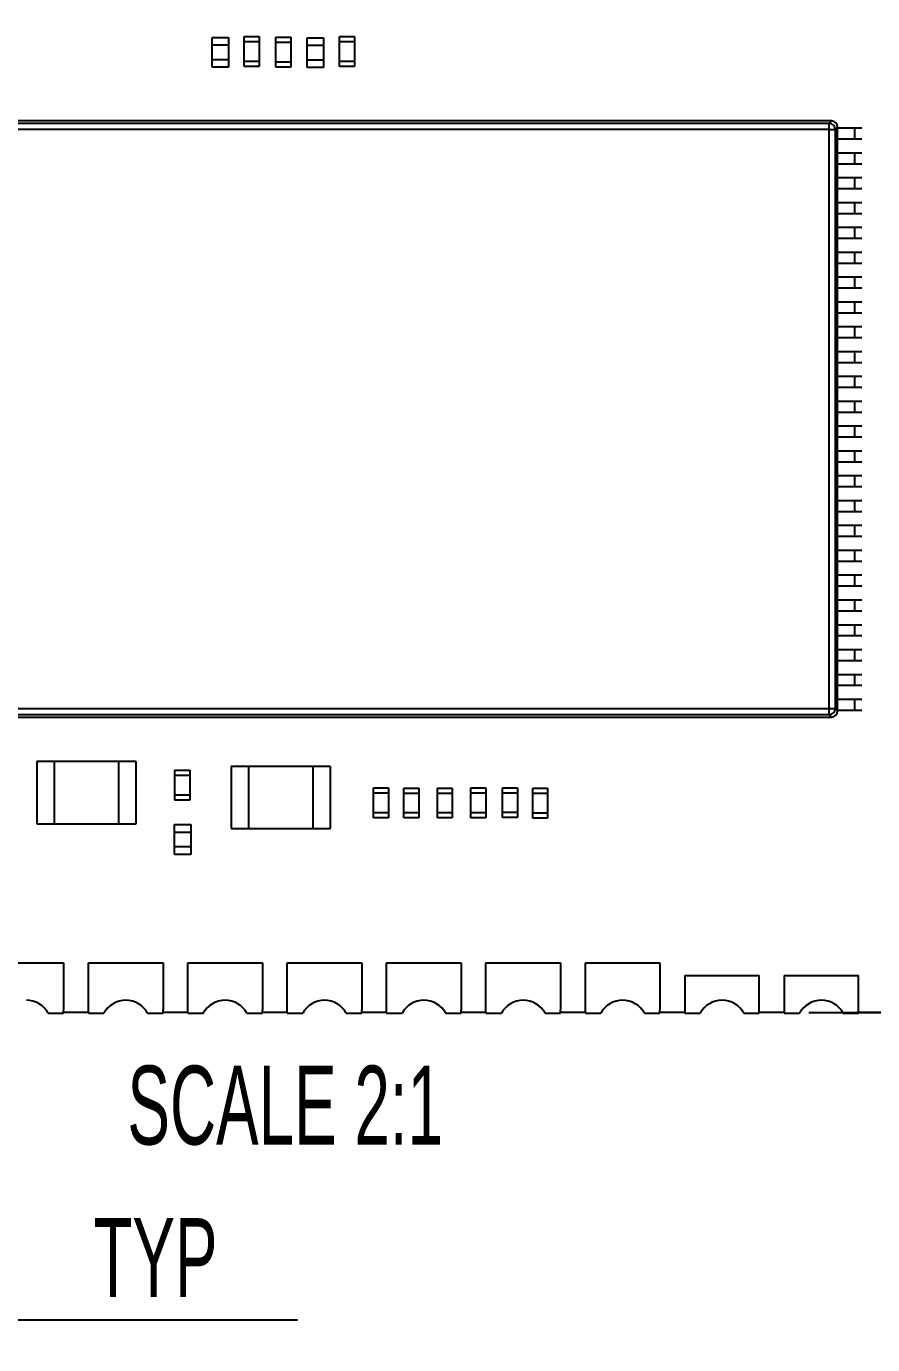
# Model space of a CAD drawing. Extents: x 13 to 282, y 8 to 200.
# Drawn here: x 34 to 68, y 53.4 to 106.4 of the extents above; entities that cross this region are included whole.
import ezdxf

# ---------------------------------------------------------------- set-up
doc = ezdxf.new("R2010")
doc.units = 0
doc.layers.get('0').update_dxf_attribs({"linetype": 'CONTINUOUS'})
doc.styles.add('SLDTEXTSTYLE0', font='TXT', dxfattribs={"width": 0.605})
doc.dimstyles.new('SLDDIMSTYLE0', dxfattribs={"dimtxt": 3.081982, "dimasz": 3.302, "dimexe": 0, "dimexo": 0.0625, "dimgap": 0.770496, "dimtad": 1, "dimdec": 1, "dimlfac": 0.5, "dimrnd": 1e-09, "dimzin": 12, "dimtxsty": 'SLDTEXTSTYLE0', "dimsah": 1, "dimcen": 0.09, "dimazin": 3, "dimtfac": 1, "dimtdec": 1, "dimtofl": 0, "dimtmove": 0, "dimatfit": 3, "dimtolj": 1, "dimtzin": 12})
doc.dimstyles.new('SLDDIMSTYLE1', dxfattribs={"dimtxt": 3.081982, "dimasz": 3.302, "dimexe": 0, "dimexo": 0.0625, "dimgap": 0.770496, "dimtad": 1, "dimdec": 1, "dimlfac": 0.5, "dimrnd": 1e-09, "dimtxsty": 'SLDTEXTSTYLE0', "dimsah": 1, "dimcen": 0.09, "dimazin": 3, "dimtfac": 1, "dimtdec": 1, "dimtmove": 0, "dimatfit": 3, "dimtolj": 1, "dimtzin": 12})
doc.dimstyles.new('SLDDIMSTYLE2', dxfattribs={"dimtxt": 3.081982, "dimasz": 3.302, "dimexe": 0, "dimexo": 0.0625, "dimgap": 0.770496, "dimtad": 1, "dimdec": 1, "dimlfac": 0.5, "dimrnd": 1e-09, "dimzin": 12, "dimtxsty": 'SLDTEXTSTYLE0', "dimsah": 1, "dimcen": 0.09, "dimazin": 3, "dimtfac": 1, "dimtdec": 1, "dimtmove": 0, "dimatfit": 3, "dimtolj": 1, "dimtzin": 12})

# ---------------------------------------------------------------- blocks, each defined once
blk = doc.blocks.new('_D_16')
at = {"color": 7, "linetype": 'CONTINUOUS'}
for p, q in [((64.741, 112.246), (88.679, 112.246)), ((87.679, 112.246), (87.679, 66.738)), ((80.914, 66.738), (88.679, 66.738))]:
    blk.add_line(p, q, dxfattribs=at)
for points in [[(87.679, 112.246), (87.171, 108.944), (88.187, 108.944)], [(87.679, 66.738), (88.187, 70.04), (87.171, 70.04)]]:
    blk.add_solid(points, dxfattribs=at)
at = {"color": 7, "linetype": 'CONTINUOUS', "insert": (83.586, 90.165), "char_height": 3.175, "attachment_point": 1, "rotation": 90, "style": 'SLDTEXTSTYLE0'}
blk.add_mtext('22.8', dxfattribs=at)
blk = doc.blocks.new('_D_18')
at = {"color": 7, "linetype": 'CONTINUOUS'}
for p, q in [((82.692, 68.238), (82.692, 74.588)), ((68.474, 68.238), (83.692, 68.238)), ((82.692, 66.738), (82.692, 68.238)), ((65.474, 66.738), (83.692, 66.738)), ((82.692, 66.738), (82.692, 58.469))]:
    blk.add_line(p, q, dxfattribs=at)
for points in [[(82.692, 68.238), (83.2, 71.54), (82.184, 71.54)], [(82.692, 66.738), (82.184, 63.436), (83.2, 63.436)]]:
    blk.add_solid(points, dxfattribs=at)
at = {"color": 7, "linetype": 'CONTINUOUS', "insert": (78.599, 58.469), "char_height": 3.175, "attachment_point": 1, "rotation": 90, "style": 'SLDTEXTSTYLE0'}
blk.add_mtext('0.8', dxfattribs=at)
blk = doc.blocks.new('_D_19')
at = {"color": 7, "linetype": 'CONTINUOUS'}
for p, q in [((24.474, 65.718), (24.474, 53.371)), ((27.474, 65.718), (27.474, 53.371)), ((24.474, 54.371), (18.124, 54.371)), ((24.474, 54.371), (27.474, 54.371)), ((27.474, 54.371), (44.889, 54.371))]:
    blk.add_line(p, q, dxfattribs=at)
for points in [[(24.474, 54.371), (21.172, 54.879), (21.172, 53.863)], [(27.474, 54.371), (30.776, 53.863), (30.776, 54.879)]]:
    blk.add_solid(points, dxfattribs=at)
at = {"color": 7, "linetype": 'CONTINUOUS', "char_height": 3.175, "attachment_point": 1, "style": 'SLDTEXTSTYLE0'}
for s, insert in [('1.5', (29.602, 58.464)), ('TYP', (36.672, 58.464))]:
    blk.add_mtext(s, dxfattribs=dict(at, insert=insert))

msp = doc.modelspace()

# ---------------------------------------------------------------- linework, layer by layer
at = {"color": 7, "linetype": 'CONTINUOUS'}
for p, q in [((41.451, 105.702), (41.451, 106.002)), ((41.451, 106.002), (42.111, 106.002)), ((41.451, 105.102), (41.451, 105.702)), ((41.451, 105.702), (42.111, 105.702)), ((42.111, 106.002), (42.111, 105.702)), ((42.111, 105.702), (42.111, 105.102)), ((42.745, 105.834), (42.745, 106.034)), ((42.745, 106.034), (43.345, 106.034)), ((42.745, 105.034), (42.745, 105.834)), ((42.745, 105.834), (43.345, 105.834)), ((43.345, 106.034), (43.345, 105.834)), ((43.345, 105.834), (43.345, 105.034)), ((44.021, 105.809), (44.021, 106.009)), ((44.021, 106.009), (44.621, 106.009)), ((44.021, 105.009), (44.021, 105.809)), ((44.021, 105.809), (44.621, 105.809)), ((44.621, 106.009), (44.621, 105.809)), ((44.621, 105.809), (44.621, 105.009)), ((45.27, 105.687), (45.27, 105.987)), ((45.27, 105.987), (45.93, 105.987)), ((45.27, 105.087), (45.27, 105.687)), ((45.27, 105.687), (45.93, 105.687)), ((45.93, 105.987), (45.93, 105.687)), ((45.93, 105.687), (45.93, 105.087)), ((46.579, 105.834), (46.579, 106.034)), ((46.579, 106.034), (47.179, 106.034)), ((46.579, 105.034), (46.579, 105.834)), ((46.579, 105.834), (47.179, 105.834)), ((47.179, 106.034), (47.179, 105.834)), ((47.179, 105.834), (47.179, 105.034)), ((42.111, 105.102), (41.451, 105.102)), ((41.451, 104.802), (41.451, 105.102)), ((42.111, 105.102), (42.111, 104.802)), ((45.93, 105.087), (45.27, 105.087)), ((45.27, 104.787), (45.27, 105.087)), ((45.93, 105.087), (45.93, 104.787)), ((42.111, 104.802), (41.451, 104.802)), ((43.345, 105.034), (42.745, 105.034)), ((42.745, 104.834), (42.745, 105.034)), ((43.345, 104.834), (42.745, 104.834)), ((43.345, 105.034), (43.345, 104.834)), ((44.621, 105.009), (44.021, 105.009)), ((44.021, 104.809), (44.021, 105.009)), ((44.621, 104.809), (44.021, 104.809)), ((44.621, 105.009), (44.621, 104.809)), ((45.93, 104.787), (45.27, 104.787)), ((47.179, 105.034), (46.579, 105.034)), ((46.579, 104.834), (46.579, 105.034)), ((47.179, 104.834), (46.579, 104.834)), ((47.179, 105.034), (47.179, 104.834)), ((66.378, 102.637), (30.075, 102.637)), ((30.17, 102.542), (66.282, 102.542)), ((66.282, 102.542), (66.378, 102.637)), ((66.282, 102.294), (66.282, 102.542)), ((66.282, 102.294), (30.17, 102.294)), ((66.282, 78.981), (66.282, 102.294)), ((66.282, 102.294), (66.531, 102.294)), ((66.626, 102.389), (66.531, 102.294)), ((66.531, 102.294), (66.531, 78.981)), ((66.626, 102.357), (66.609, 102.357)), ((66.609, 102.357), (66.609, 101.917)), ((66.609, 102.357), (66.609, 101.917)), ((66.609, 101.917), (66.626, 101.917)), ((66.626, 102.357), (66.626, 102.389)), ((66.626, 101.357), (66.626, 101.917)), ((67.307, 102.357), (67.307, 101.917)), ((67.307, 102.357), (67.6, 102.357)), ((67.307, 101.917), (67.6, 101.917)), ((66.626, 101.357), (66.609, 101.357)), ((66.609, 101.357), (66.609, 100.917)), ((66.609, 101.357), (66.609, 100.917)), ((66.609, 100.917), (66.626, 100.917)), ((66.626, 100.357), (66.626, 100.917)), ((67.307, 101.357), (67.307, 100.917)), ((67.307, 101.357), (67.6, 101.357)), ((67.307, 100.917), (67.6, 100.917)), ((66.626, 100.357), (66.609, 100.357)), ((66.609, 100.357), (66.609, 99.917)), ((66.609, 100.357), (66.609, 99.917)), ((67.307, 100.357), (67.307, 99.917)), ((67.307, 100.357), (67.6, 100.357)), ((66.609, 99.917), (66.626, 99.917)), ((66.626, 99.357), (66.626, 99.917)), ((67.307, 99.917), (67.6, 99.917)), ((66.626, 99.357), (66.609, 99.357)), ((66.609, 99.357), (66.609, 98.917)), ((66.609, 99.357), (66.609, 98.917)), ((67.307, 99.357), (67.307, 98.917)), ((67.307, 99.357), (67.6, 99.357)), ((66.609, 98.917), (66.626, 98.917)), ((66.626, 98.357), (66.626, 98.917)), ((67.307, 98.917), (67.6, 98.917)), ((66.626, 98.357), (66.609, 98.357)), ((66.609, 98.357), (66.609, 97.917)), ((66.609, 98.357), (66.609, 97.917)), ((67.307, 98.357), (67.307, 97.917)), ((67.307, 98.357), (67.6, 98.357)), ((66.609, 97.917), (66.626, 97.917)), ((66.626, 97.357), (66.626, 97.917)), ((67.307, 97.917), (67.6, 97.917)), ((66.626, 97.357), (66.609, 97.357)), ((66.609, 97.357), (66.609, 96.917)), ((66.609, 97.357), (66.609, 96.917)), ((67.307, 97.357), (67.307, 96.917)), ((67.307, 97.357), (67.6, 97.357)), ((66.609, 96.917), (66.626, 96.917)), ((66.626, 96.357), (66.626, 96.917)), ((67.307, 96.917), (67.6, 96.917)), ((66.626, 96.357), (66.609, 96.357)), ((66.609, 96.357), (66.609, 95.917)), ((66.609, 96.357), (66.609, 95.917)), ((67.307, 96.357), (67.307, 95.917)), ((67.307, 96.357), (67.6, 96.357)), ((66.609, 95.917), (66.626, 95.917)), ((66.626, 95.357), (66.626, 95.917)), ((67.307, 95.917), (67.6, 95.917)), ((66.626, 95.357), (66.609, 95.357)), ((66.609, 95.357), (66.609, 94.917)), ((66.609, 95.357), (66.609, 94.917)), ((67.307, 95.357), (67.307, 94.917)), ((67.307, 95.357), (67.6, 95.357)), ((66.609, 94.917), (66.626, 94.917)), ((66.626, 94.357), (66.626, 94.917)), ((67.307, 94.917), (67.6, 94.917)), ((66.626, 94.357), (66.609, 94.357)), ((66.609, 94.357), (66.609, 93.917)), ((66.609, 94.357), (66.609, 93.917)), ((67.307, 94.357), (67.307, 93.917)), ((67.307, 94.357), (67.6, 94.357)), ((66.609, 93.917), (66.626, 93.917)), ((66.626, 93.357), (66.626, 93.917)), ((67.307, 93.917), (67.6, 93.917)), ((66.626, 93.357), (66.609, 93.357)), ((66.609, 93.357), (66.609, 92.917)), ((66.609, 93.357), (66.609, 92.917)), ((66.609, 92.917), (66.626, 92.917)), ((66.626, 92.357), (66.626, 92.917)), ((67.307, 93.357), (67.307, 92.917)), ((67.307, 93.357), (67.6, 93.357)), ((67.307, 92.917), (67.6, 92.917)), ((66.626, 92.357), (66.609, 92.357)), ((66.609, 92.357), (66.609, 91.917)), ((66.609, 92.357), (66.609, 91.917)), ((67.307, 92.357), (67.307, 91.917)), ((67.307, 92.357), (67.6, 92.357)), ((66.609, 91.917), (66.626, 91.917)), ((66.626, 91.357), (66.626, 91.917)), ((67.307, 91.917), (67.6, 91.917)), ((66.626, 91.357), (66.609, 91.357)), ((66.609, 91.357), (66.609, 90.917)), ((67.307, 91.357), (67.307, 90.917)), ((67.307, 91.357), (67.6, 91.357)), ((66.609, 90.917), (66.626, 90.917)), ((66.626, 90.357), (66.626, 90.917)), ((67.307, 90.917), (67.6, 90.917)), ((66.626, 90.357), (66.609, 90.357)), ((66.609, 90.357), (66.609, 89.917)), ((67.307, 90.357), (67.307, 89.917)), ((67.307, 90.357), (67.6, 90.357)), ((66.609, 89.917), (66.626, 89.917)), ((66.626, 89.357), (66.626, 89.917)), ((67.307, 89.917), (67.6, 89.917)), ((66.626, 89.357), (66.609, 89.357)), ((66.609, 89.357), (66.609, 88.917)), ((67.307, 89.357), (67.307, 88.917)), ((67.307, 89.357), (67.6, 89.357)), ((66.609, 88.917), (66.626, 88.917)), ((66.626, 88.357), (66.626, 88.917)), ((67.307, 88.917), (67.6, 88.917)), ((66.626, 88.357), (66.609, 88.357)), ((66.609, 88.357), (66.609, 87.917)), ((67.307, 88.357), (67.307, 87.917)), ((67.307, 88.357), (67.6, 88.357)), ((66.609, 87.917), (66.626, 87.917)), ((66.626, 87.357), (66.626, 87.917)), ((67.307, 87.917), (67.6, 87.917)), ((66.626, 87.357), (66.609, 87.357)), ((66.609, 87.357), (66.609, 86.917)), ((67.307, 87.357), (67.307, 86.917)), ((67.307, 87.357), (67.6, 87.357)), ((66.609, 86.917), (66.626, 86.917)), ((66.626, 86.357), (66.626, 86.917)), ((67.307, 86.917), (67.6, 86.917)), ((66.626, 86.357), (66.609, 86.357)), ((66.609, 86.357), (66.609, 85.917)), ((67.307, 86.357), (67.307, 85.917)), ((67.307, 86.357), (67.6, 86.357)), ((66.609, 85.917), (66.626, 85.917)), ((66.626, 85.357), (66.626, 85.917)), ((67.307, 85.917), (67.6, 85.917)), ((66.626, 85.357), (66.609, 85.357)), ((66.609, 85.357), (66.609, 84.917)), ((67.307, 85.357), (67.307, 84.917)), ((67.307, 85.357), (67.6, 85.357)), ((66.609, 84.917), (66.626, 84.917)), ((66.626, 84.357), (66.626, 84.917)), ((67.307, 84.917), (67.6, 84.917)), ((66.626, 84.357), (66.609, 84.357)), ((66.609, 84.357), (66.609, 83.917)), ((66.609, 83.917), (66.626, 83.917)), ((66.626, 83.357), (66.626, 83.917)), ((67.307, 84.357), (67.307, 83.917)), ((67.307, 84.357), (67.6, 84.357)), ((67.307, 83.917), (67.6, 83.917)), ((66.626, 83.357), (66.609, 83.357)), ((66.609, 83.357), (66.609, 82.917)), ((67.307, 83.357), (67.307, 82.917)), ((67.307, 83.357), (67.6, 83.357)), ((66.609, 82.917), (66.626, 82.917)), ((66.626, 82.357), (66.626, 82.917)), ((67.307, 82.917), (67.6, 82.917)), ((66.626, 82.357), (66.609, 82.357)), ((66.609, 82.357), (66.609, 81.917)), ((67.307, 82.357), (67.307, 81.917)), ((67.307, 82.357), (67.6, 82.357)), ((66.609, 81.917), (66.626, 81.917)), ((66.626, 81.357), (66.626, 81.917)), ((67.307, 81.917), (67.6, 81.917)), ((66.626, 81.357), (66.609, 81.357)), ((66.609, 81.357), (66.609, 80.917)), ((67.307, 81.357), (67.307, 80.917)), ((67.307, 81.357), (67.6, 81.357)), ((66.609, 80.917), (66.626, 80.917)), ((66.626, 80.357), (66.626, 80.917)), ((67.307, 80.917), (67.6, 80.917)), ((66.626, 80.357), (66.609, 80.357)), ((66.609, 80.357), (66.609, 79.917)), ((67.307, 80.357), (67.307, 79.917)), ((67.307, 80.357), (67.6, 80.357)), ((66.609, 79.917), (66.626, 79.917)), ((66.626, 79.357), (66.626, 79.917)), ((67.307, 79.917), (67.6, 79.917)), ((66.626, 79.357), (66.609, 79.357)), ((66.609, 79.357), (66.609, 78.917)), ((67.307, 79.357), (67.307, 78.917)), ((67.307, 79.357), (67.6, 79.357)), ((30.075, 78.637), (66.378, 78.637)), ((30.17, 78.981), (66.282, 78.981)), ((66.282, 78.733), (30.17, 78.733)), ((66.282, 78.733), (66.282, 78.981)), ((66.282, 78.981), (66.531, 78.981)), ((66.378, 78.637), (66.282, 78.733)), ((66.531, 78.981), (66.626, 78.886)), ((66.609, 78.917), (66.626, 78.917)), ((66.626, 78.886), (66.626, 78.917)), ((67.307, 78.917), (67.6, 78.917)), ((35.089, 76.843), (34.389, 76.843)), ((34.389, 76.843), (34.389, 74.343)), ((37.689, 76.843), (35.089, 76.843)), ((35.089, 76.843), (35.089, 74.343)), ((37.689, 74.343), (37.689, 76.843)), ((38.389, 76.843), (37.689, 76.843)), ((38.389, 74.343), (38.389, 76.843)), ((39.956, 76.494), (40.556, 76.494)), ((39.956, 76.294), (39.956, 76.494)), ((40.556, 76.494), (40.556, 76.294)), ((42.215, 76.645), (42.215, 74.145)), ((42.915, 76.645), (42.215, 76.645)), ((42.915, 76.645), (42.915, 74.145)), ((45.515, 76.645), (42.915, 76.645)), ((45.515, 74.145), (45.515, 76.645)), ((46.215, 76.645), (45.515, 76.645)), ((46.215, 74.145), (46.215, 76.645)), ((39.956, 75.494), (39.956, 76.294)), ((39.956, 76.294), (40.556, 76.294)), ((40.556, 76.294), (40.556, 75.494)), ((40.556, 75.494), (39.956, 75.494)), ((39.956, 75.294), (39.956, 75.494)), ((40.556, 75.494), (40.556, 75.294)), ((47.949, 75.582), (47.949, 75.782)), ((47.949, 75.782), (48.549, 75.782)), ((47.949, 74.782), (47.949, 75.582)), ((47.949, 75.582), (48.549, 75.582)), ((48.549, 75.782), (48.549, 75.582)), ((48.549, 75.582), (48.549, 74.782)), ((49.173, 75.577), (49.173, 75.777)), ((49.173, 75.777), (49.773, 75.777)), ((49.173, 74.777), (49.173, 75.577)), ((49.173, 75.577), (49.773, 75.577)), ((49.773, 75.777), (49.773, 75.577)), ((49.773, 75.577), (49.773, 74.777)), ((50.519, 75.577), (50.519, 75.777)), ((50.519, 75.777), (51.119, 75.777)), ((50.519, 74.777), (50.519, 75.577)), ((50.519, 75.577), (51.119, 75.577)), ((51.119, 75.777), (51.119, 75.577)), ((51.119, 75.577), (51.119, 74.777)), ((51.868, 75.587), (51.868, 75.787)), ((51.868, 75.787), (52.468, 75.787)), ((51.868, 75.587), (52.468, 75.587)), ((51.868, 74.787), (51.868, 75.587)), ((52.468, 75.787), (52.468, 75.587)), ((52.468, 75.587), (52.468, 74.787)), ((53.137, 75.592), (53.137, 75.792)), ((53.137, 75.792), (53.737, 75.792)), ((53.137, 75.592), (53.737, 75.592)), ((53.137, 74.792), (53.137, 75.592)), ((53.737, 75.792), (53.737, 75.592)), ((53.737, 75.592), (53.737, 74.792)), ((54.356, 75.773), (54.956, 75.773)), ((54.356, 75.573), (54.356, 75.773)), ((54.356, 74.773), (54.356, 75.573)), ((54.356, 75.573), (54.956, 75.573)), ((54.956, 75.773), (54.956, 75.573)), ((54.956, 75.573), (54.956, 74.773)), ((40.556, 75.294), (39.956, 75.294)), ((34.389, 74.343), (35.089, 74.343)), ((35.089, 74.343), (37.689, 74.343)), ((37.689, 74.343), (38.389, 74.343)), ((39.93, 74.009), (39.93, 74.309)), ((39.93, 74.309), (40.59, 74.309)), ((40.59, 74.309), (40.59, 74.009)), ((48.549, 74.782), (47.949, 74.782)), ((47.949, 74.582), (47.949, 74.782)), ((48.549, 74.582), (47.949, 74.582)), ((48.549, 74.782), (48.549, 74.582)), ((49.773, 74.777), (49.173, 74.777)), ((49.173, 74.577), (49.173, 74.777)), ((49.773, 74.577), (49.173, 74.577)), ((49.773, 74.777), (49.773, 74.577)), ((51.119, 74.777), (50.519, 74.777)), ((50.519, 74.577), (50.519, 74.777)), ((51.119, 74.577), (50.519, 74.577)), ((51.119, 74.777), (51.119, 74.577)), ((52.468, 74.787), (51.868, 74.787)), ((51.868, 74.587), (51.868, 74.787)), ((52.468, 74.587), (51.868, 74.587)), ((52.468, 74.787), (52.468, 74.587)), ((53.737, 74.792), (53.137, 74.792)), ((53.137, 74.592), (53.137, 74.792)), ((53.737, 74.592), (53.137, 74.592)), ((53.737, 74.792), (53.737, 74.592)), ((54.956, 74.773), (54.356, 74.773)), ((54.356, 74.573), (54.356, 74.773)), ((54.956, 74.573), (54.356, 74.573)), ((54.956, 74.773), (54.956, 74.573)), ((39.93, 73.409), (39.93, 74.009)), ((39.93, 74.009), (40.59, 74.009)), ((40.59, 74.009), (40.59, 73.409)), ((42.215, 74.145), (42.915, 74.145)), ((42.915, 74.145), (45.515, 74.145)), ((45.515, 74.145), (46.215, 74.145)), ((40.59, 73.409), (39.93, 73.409)), ((39.93, 73.109), (39.93, 73.409)), ((40.59, 73.409), (40.59, 73.109)), ((40.59, 73.109), (39.93, 73.109)), ((32.474, 68.738), (35.474, 68.738)), ((35.474, 68.738), (35.474, 66.844)), ((36.474, 68.738), (39.474, 68.738)), ((36.474, 66.718), (36.474, 68.738)), ((39.474, 68.738), (39.474, 66.845)), ((40.474, 66.718), (40.474, 68.738)), ((40.474, 68.738), (43.474, 68.738)), ((43.474, 68.738), (43.474, 66.846)), ((44.474, 66.718), (44.474, 68.738)), ((44.474, 68.738), (47.474, 68.738)), ((47.474, 68.738), (47.474, 66.847)), ((48.474, 68.738), (51.474, 68.738)), ((48.474, 66.718), (48.474, 68.738)), ((51.474, 68.738), (51.474, 66.848)), ((52.474, 68.738), (55.474, 68.738)), ((52.474, 66.718), (52.474, 68.738)), ((55.474, 68.738), (55.474, 66.849)), ((56.474, 68.738), (59.474, 68.738)), ((56.474, 66.718), (56.474, 68.738)), ((59.474, 68.738), (59.474, 66.85)), ((60.474, 68.238), (60.474, 66.718)), ((60.474, 68.238), (63.474, 68.238)), ((63.474, 66.718), (63.474, 68.238)), ((64.474, 68.238), (64.474, 66.718)), ((64.474, 68.238), (67.474, 68.238)), ((67.474, 66.718), (67.474, 68.238)), ((34.851, 66.718), (35.474, 66.718)), ((35.474, 66.718), (35.474, 66.838)), ((36.474, 66.738), (35.474, 66.738)), ((36.474, 66.718), (37.097, 66.718)), ((38.851, 66.718), (39.474, 66.718)), ((39.474, 66.718), (39.474, 66.838)), ((40.474, 66.738), (39.474, 66.738)), ((40.474, 66.718), (41.097, 66.718)), ((42.851, 66.718), (43.474, 66.718)), ((43.474, 66.718), (43.474, 66.838)), ((44.474, 66.738), (43.474, 66.738)), ((44.474, 66.718), (45.097, 66.718)), ((46.851, 66.718), (47.474, 66.718)), ((47.474, 66.718), (47.474, 66.838)), ((48.474, 66.738), (47.474, 66.738)), ((48.474, 66.718), (49.097, 66.718)), ((50.851, 66.718), (51.474, 66.718)), ((51.474, 66.718), (51.474, 66.838)), ((52.474, 66.738), (51.474, 66.738)), ((52.474, 66.718), (53.097, 66.718)), ((54.851, 66.718), (55.474, 66.718)), ((55.474, 66.718), (55.474, 66.838)), ((56.474, 66.738), (55.474, 66.738)), ((56.474, 66.718), (57.097, 66.718)), ((58.851, 66.718), (59.474, 66.718)), ((59.474, 66.718), (59.474, 66.838)), ((60.474, 66.738), (59.474, 66.738)), ((60.474, 66.718), (61.097, 66.718)), ((62.851, 66.718), (63.474, 66.718)), ((64.474, 66.738), (63.474, 66.738)), ((64.474, 66.718), (65.097, 66.718)), ((66.851, 66.718), (67.474, 66.718)), ((68.474, 66.738), (67.474, 66.738))]:
    msp.add_line(p, q, dxfattribs=at)
for centre, radius, start, end in [((66.278, 102.289), 0.253, 0.9908, 89.0099), ((66.278, 78.986), 0.253, 270.9907, 359.0093), ((33.974, 66.238), 1, 28.6854, 89.9992), ((37.974, 66.238), 1, 90.0011, 151.3146), ((37.974, 66.238), 1, 28.6854, 89.9988), ((41.974, 66.238), 1, 90.0015, 151.3146), ((41.974, 66.238), 1, 28.6854, 89.9986), ((45.974, 66.238), 1, 90.0019, 151.3146), ((45.974, 66.238), 1, 28.6854, 89.9981), ((49.974, 66.238), 1, 90.0023, 151.3146), ((49.974, 66.238), 1, 28.6854, 89.9977), ((53.974, 66.238), 1, 90.0026, 151.3146), ((53.974, 66.238), 1, 28.6854, 89.9974), ((57.974, 66.238), 1, 90.003, 151.3146), ((57.974, 66.238), 1, 28.6854, 89.9969), ((61.974, 66.238), 1, 28.6854, 151.3146), ((65.974, 66.238), 1, 28.6854, 151.3146), ((34.874, 66.838), 0.6, 0, 0.5377), ((38.874, 66.838), 0.6, 0, 0.6585), ((42.874, 66.838), 0.6, 0, 0.7604), ((46.874, 66.838), 0.6, 0, 0.8502), ((50.874, 66.838), 0.6, 0, 0.9313), ((54.874, 66.838), 0.6, 0, 1.0059), ((58.874, 66.838), 0.6, 0, 1.0754)]:
    msp.add_arc(centre, radius, start, end, dxfattribs=at)
for centre, major_axis in [((66.374, 102.386), (0.179, 0.179)), ((66.374, 78.889), (0.179, -0.179))]:
    msp.add_ellipse(centre, major_axis=major_axis, ratio=0.985257, start_param=5.505213, end_param=7.061157, dxfattribs=at)
for points in [[(66.609, 102.357), (66.691, 102.357), (66.854, 102.357), (67.035, 102.357), (67.138, 102.357), (67.185, 102.357), (67.228, 102.357), (67.285, 102.357), (67.307, 102.357)], [(66.609, 101.917), (66.691, 101.917), (66.854, 101.917), (67.035, 101.917), (67.138, 101.917), (67.185, 101.917), (67.228, 101.917), (67.285, 101.917), (67.307, 101.917)], [(66.609, 101.357), (66.691, 101.357), (66.854, 101.357), (67.035, 101.357), (67.138, 101.357), (67.185, 101.357), (67.228, 101.357), (67.285, 101.357), (67.307, 101.357)], [(66.609, 100.917), (66.691, 100.917), (66.854, 100.917), (67.035, 100.917), (67.138, 100.917), (67.185, 100.917), (67.228, 100.917), (67.285, 100.917), (67.307, 100.917)], [(66.609, 100.357), (66.691, 100.357), (66.854, 100.357), (67.035, 100.357), (67.138, 100.357), (67.185, 100.357), (67.228, 100.357), (67.285, 100.357), (67.307, 100.357)], [(66.609, 99.917), (66.691, 99.917), (66.854, 99.917), (67.035, 99.917), (67.138, 99.917), (67.185, 99.917), (67.228, 99.917), (67.285, 99.917), (67.307, 99.917)], [(66.609, 99.357), (66.691, 99.357), (66.854, 99.357), (67.035, 99.357), (67.138, 99.357), (67.185, 99.357), (67.228, 99.357), (67.285, 99.357), (67.307, 99.357)], [(66.609, 98.917), (66.691, 98.917), (66.854, 98.917), (67.035, 98.917), (67.138, 98.917), (67.185, 98.917), (67.228, 98.917), (67.285, 98.917), (67.307, 98.917)], [(66.609, 98.357), (66.691, 98.357), (66.854, 98.357), (67.035, 98.357), (67.138, 98.357), (67.185, 98.357), (67.228, 98.357), (67.285, 98.357), (67.307, 98.357)], [(66.609, 97.917), (66.691, 97.917), (66.854, 97.917), (67.035, 97.917), (67.138, 97.917), (67.185, 97.917), (67.228, 97.917), (67.285, 97.917), (67.307, 97.917)], [(66.609, 97.357), (66.691, 97.357), (66.854, 97.357), (67.035, 97.357), (67.138, 97.357), (67.185, 97.357), (67.228, 97.357), (67.285, 97.357), (67.307, 97.357)], [(66.609, 96.917), (66.691, 96.917), (66.854, 96.917), (67.035, 96.917), (67.138, 96.917), (67.185, 96.917), (67.228, 96.917), (67.285, 96.917), (67.307, 96.917)], [(66.609, 96.357), (66.691, 96.357), (66.854, 96.357), (67.035, 96.357), (67.138, 96.357), (67.185, 96.357), (67.228, 96.357), (67.285, 96.357), (67.307, 96.357)], [(66.609, 95.917), (66.691, 95.917), (66.854, 95.917), (67.035, 95.917), (67.138, 95.917), (67.185, 95.917), (67.228, 95.917), (67.285, 95.917), (67.307, 95.917)], [(66.609, 95.357), (66.691, 95.357), (66.854, 95.357), (67.035, 95.357), (67.138, 95.357), (67.185, 95.357), (67.228, 95.357), (67.285, 95.357), (67.307, 95.357)], [(66.609, 94.917), (66.691, 94.917), (66.854, 94.917), (67.035, 94.917), (67.138, 94.917), (67.185, 94.917), (67.228, 94.917), (67.285, 94.917), (67.307, 94.917)], [(66.609, 94.357), (66.691, 94.357), (66.854, 94.357), (67.035, 94.357), (67.138, 94.357), (67.185, 94.357), (67.228, 94.357), (67.285, 94.357), (67.307, 94.357)], [(66.609, 93.917), (66.691, 93.917), (66.854, 93.917), (67.035, 93.917), (67.138, 93.917), (67.185, 93.917), (67.228, 93.917), (67.285, 93.917), (67.307, 93.917)], [(66.609, 93.357), (66.691, 93.357), (66.854, 93.357), (67.035, 93.357), (67.138, 93.357), (67.185, 93.357), (67.228, 93.357), (67.285, 93.357), (67.307, 93.357)], [(66.609, 92.917), (66.691, 92.917), (66.854, 92.917), (67.035, 92.917), (67.138, 92.917), (67.185, 92.917), (67.228, 92.917), (67.285, 92.917), (67.307, 92.917)], [(66.609, 92.357), (66.691, 92.357), (66.854, 92.357), (67.035, 92.357), (67.138, 92.357), (67.185, 92.357), (67.228, 92.357), (67.285, 92.357), (67.307, 92.357)], [(66.609, 91.917), (66.691, 91.917), (66.854, 91.917), (67.035, 91.917), (67.138, 91.917), (67.185, 91.917), (67.228, 91.917), (67.285, 91.917), (67.307, 91.917)], [(66.609, 91.357), (66.691, 91.357), (66.854, 91.357), (67.035, 91.357), (67.138, 91.357), (67.185, 91.357), (67.228, 91.357), (67.285, 91.357), (67.307, 91.357)], [(66.609, 90.917), (66.691, 90.917), (66.854, 90.917), (67.035, 90.917), (67.138, 90.917), (67.185, 90.917), (67.228, 90.917), (67.285, 90.917), (67.307, 90.917)], [(66.609, 90.357), (66.691, 90.357), (66.854, 90.357), (67.035, 90.357), (67.138, 90.357), (67.185, 90.357), (67.228, 90.357), (67.285, 90.357), (67.307, 90.357)], [(66.609, 89.917), (66.691, 89.917), (66.854, 89.917), (67.035, 89.917), (67.138, 89.917), (67.185, 89.917), (67.228, 89.917), (67.285, 89.917), (67.307, 89.917)], [(66.609, 89.357), (66.691, 89.357), (66.854, 89.357), (67.035, 89.357), (67.138, 89.357), (67.185, 89.357), (67.228, 89.357), (67.285, 89.357), (67.307, 89.357)], [(66.609, 88.917), (66.691, 88.917), (66.854, 88.917), (67.035, 88.917), (67.138, 88.917), (67.185, 88.917), (67.228, 88.917), (67.285, 88.917), (67.307, 88.917)], [(66.609, 88.357), (66.691, 88.357), (66.854, 88.357), (67.035, 88.357), (67.138, 88.357), (67.185, 88.357), (67.228, 88.357), (67.285, 88.357), (67.307, 88.357)], [(66.609, 87.917), (66.691, 87.917), (66.854, 87.917), (67.035, 87.917), (67.138, 87.917), (67.185, 87.917), (67.228, 87.917), (67.285, 87.917), (67.307, 87.917)], [(66.609, 87.357), (66.691, 87.357), (66.854, 87.357), (67.035, 87.357), (67.138, 87.357), (67.185, 87.357), (67.228, 87.357), (67.285, 87.357), (67.307, 87.357)], [(66.609, 86.917), (66.691, 86.917), (66.854, 86.917), (67.035, 86.917), (67.138, 86.917), (67.185, 86.917), (67.228, 86.917), (67.285, 86.917), (67.307, 86.917)], [(66.609, 86.357), (66.691, 86.357), (66.854, 86.357), (67.035, 86.357), (67.138, 86.357), (67.185, 86.357), (67.228, 86.357), (67.285, 86.357), (67.307, 86.357)], [(66.609, 85.917), (66.691, 85.917), (66.854, 85.917), (67.035, 85.917), (67.138, 85.917), (67.185, 85.917), (67.228, 85.917), (67.285, 85.917), (67.307, 85.917)], [(66.609, 85.357), (66.691, 85.357), (66.854, 85.357), (67.035, 85.357), (67.138, 85.357), (67.185, 85.357), (67.228, 85.357), (67.285, 85.357), (67.307, 85.357)], [(66.609, 84.917), (66.691, 84.917), (66.854, 84.917), (67.035, 84.917), (67.138, 84.917), (67.185, 84.917), (67.228, 84.917), (67.285, 84.917), (67.307, 84.917)], [(66.609, 84.357), (66.691, 84.357), (66.854, 84.357), (67.035, 84.357), (67.138, 84.357), (67.185, 84.357), (67.228, 84.357), (67.285, 84.357), (67.307, 84.357)], [(66.609, 83.917), (66.691, 83.917), (66.854, 83.917), (67.035, 83.917), (67.138, 83.917), (67.185, 83.917), (67.228, 83.917), (67.285, 83.917), (67.307, 83.917)], [(66.609, 83.357), (66.691, 83.357), (66.854, 83.357), (67.035, 83.357), (67.138, 83.357), (67.185, 83.357), (67.228, 83.357), (67.285, 83.357), (67.307, 83.357)], [(66.609, 82.917), (66.691, 82.917), (66.854, 82.917), (67.035, 82.917), (67.138, 82.917), (67.185, 82.917), (67.228, 82.917), (67.285, 82.917), (67.307, 82.917)], [(66.609, 82.357), (66.691, 82.357), (66.854, 82.357), (67.035, 82.357), (67.138, 82.357), (67.185, 82.357), (67.228, 82.357), (67.285, 82.357), (67.307, 82.357)], [(66.609, 81.917), (66.691, 81.917), (66.854, 81.917), (67.035, 81.917), (67.138, 81.917), (67.185, 81.917), (67.228, 81.917), (67.285, 81.917), (67.307, 81.917)], [(66.609, 81.357), (66.691, 81.357), (66.854, 81.357), (67.035, 81.357), (67.138, 81.357), (67.185, 81.357), (67.228, 81.357), (67.285, 81.357), (67.307, 81.357)], [(66.609, 80.917), (66.691, 80.917), (66.854, 80.917), (67.035, 80.917), (67.138, 80.917), (67.185, 80.917), (67.228, 80.917), (67.285, 80.917), (67.307, 80.917)], [(66.609, 80.357), (66.691, 80.357), (66.854, 80.357), (67.035, 80.357), (67.138, 80.357), (67.185, 80.357), (67.228, 80.357), (67.285, 80.357), (67.307, 80.357)], [(66.609, 79.917), (66.691, 79.917), (66.854, 79.917), (67.035, 79.917), (67.138, 79.917), (67.185, 79.917), (67.228, 79.917), (67.285, 79.917), (67.307, 79.917)], [(66.609, 79.357), (66.691, 79.357), (66.854, 79.357), (67.035, 79.357), (67.138, 79.357), (67.185, 79.357), (67.228, 79.357), (67.285, 79.357), (67.307, 79.357)], [(66.609, 78.917), (66.691, 78.917), (66.854, 78.917), (67.035, 78.917), (67.138, 78.917), (67.185, 78.917), (67.228, 78.917), (67.285, 78.917), (67.307, 78.917)]]:
    msp.add_open_spline(points, degree=3, knots=[0, 0, 0, 0, 0.1774285, 0.3533984, 0.4956485, 0.6234669, 0.8531971, 1, 1, 1, 1], dxfattribs=at)

# ---------------------------------------------------------------- texts
at = {"color": 7, "linetype": 'CONTINUOUS', "insert": (38.041, 64.602), "char_height": 3.175, "attachment_point": 1, "style": 'SLDTEXTSTYLE0'}
msp.add_mtext('SCALE 2:1', dxfattribs=at)

# ---------------------------------------------------------------- dimensions: what is measured, and where the dimension line sits
at = {"color": 7, "linetype": 'CONTINUOUS'}
for base, p1, p2, dimstyle, picture, middle in [((87.679, 66.738), (63.741, 112.246), (79.914, 66.738), 'SLDDIMSTYLE0', '_D_16', (87.679, 94.281)), ((82.69201387, 68.238458509), (64.473918585, 66.738458509), (67.473905375, 68.238458509), 'SLDDIMSTYLE1', '_D_18', (82.69201387, 61.408569387))]:
    dim = msp.add_linear_dim(base=base, p1=p1, p2=p2, angle=90, dimstyle=dimstyle, dxfattribs=at)
    dim.commit()
    dim.dimension.update_dxf_attribs({"geometry": picture, "text_midpoint": middle, "dimtype": 160})
dim = msp.add_linear_dim(base=(27.474, 54.371), p1=(24.474, 66.718), p2=(27.474, 66.718), text='<> TYP', dimstyle='SLDDIMSTYLE2', dxfattribs=at)
dim.commit()
dim.dimension.update_dxf_attribs({"geometry": '_D_19', "text_midpoint": (37.245, 54.371), "dimtype": 160})

doc.saveas('drawing.dxf')
